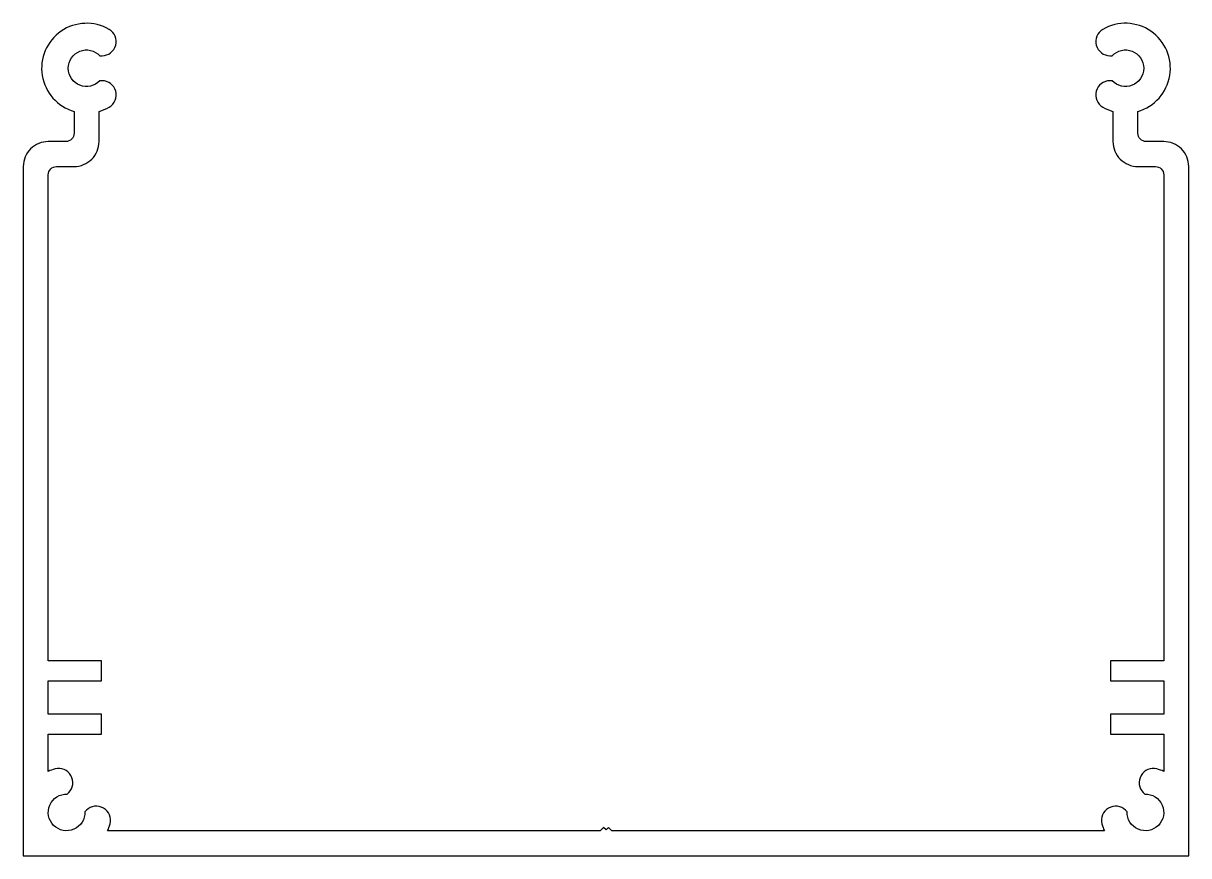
# Model space of a CAD drawing. Extents: x 830.1 to 900.1, y -55.9 to -5.9.
import ezdxf

# ---------------------------------------------------------------- set-up
doc = ezdxf.new("R2010")
doc.units = 0
doc.header["$LTSCALE"] = 15
doc.layers.get('0').update_dxf_attribs({"linetype": 'CONTINUOUS'})

msp = doc.modelspace()

# ---------------------------------------------------------------- linework, layer by layer
at = {"color": 0, "ltscale": 0.05}
msp.add_lwpolyline([(835.313, -53.987, 0.766407), (833.891, -53.168), (833.803, -53.256, -2.539565), (832.742, -52.195), (832.83, -52.107, 0.766407), (832.011, -50.685, 0.040054), (831.604, -50.829), (831.604, -48.596), (834.804, -48.596), (834.804, -47.396), (831.604, -47.396), (831.604, -45.396), (834.804, -45.396), (834.804, -44.196), (831.604, -44.196), (831.604, -14.997, -0.414214), (832.104, -14.497), (833.154, -14.497, 0.414214), (834.654, -12.997), (834.654, -11.188, 0.061185), (835.259, -10.93, 0.766407), (834.832, -9.344), (834.708, -9.344, -2.539565), (834.708, -7.844), (834.832, -7.844, 0.766407), (835.259, -6.259, 1.130345), (833.154, -11.188), (833.154, -12.497, -0.414214), (832.654, -12.997), (831.604, -12.997, 0.414214), (830.104, -14.497), (830.104, -55.894), (900.104, -55.894), (900.104, -14.497, 0.414214), (898.604, -12.997), (897.554, -12.997, -0.414214), (897.054, -12.497), (897.054, -11.188, 1.130345), (894.948, -6.259, 0.766407), (895.375, -7.844), (895.499, -7.844, -2.539565), (895.499, -9.344), (895.375, -9.344, 0.766407), (894.948, -10.93, 0.061185), (895.554, -11.188), (895.554, -12.997, 0.414214), (897.054, -14.497), (898.104, -14.497, -0.414214), (898.604, -14.997), (898.604, -44.196), (895.404, -44.196), (895.404, -45.396), (898.604, -45.396), (898.604, -47.396), (895.404, -47.396), (895.404, -48.596), (898.604, -48.596), (898.604, -50.829, 0.040054), (898.196, -50.685, 0.766407), (897.377, -52.107), (897.465, -52.195, -2.539565), (896.404, -53.256), (896.317, -53.168, 0.766407), (894.894, -53.987, 0.040054), (895.038, -54.394), (865.454, -54.394), (865.254, -54.194), (865.104, -54.344), (864.954, -54.194), (864.754, -54.394), (835.169, -54.394, 0.040054)], format="xyb", close=True, dxfattribs=at)

doc.saveas('drawing.dxf')
